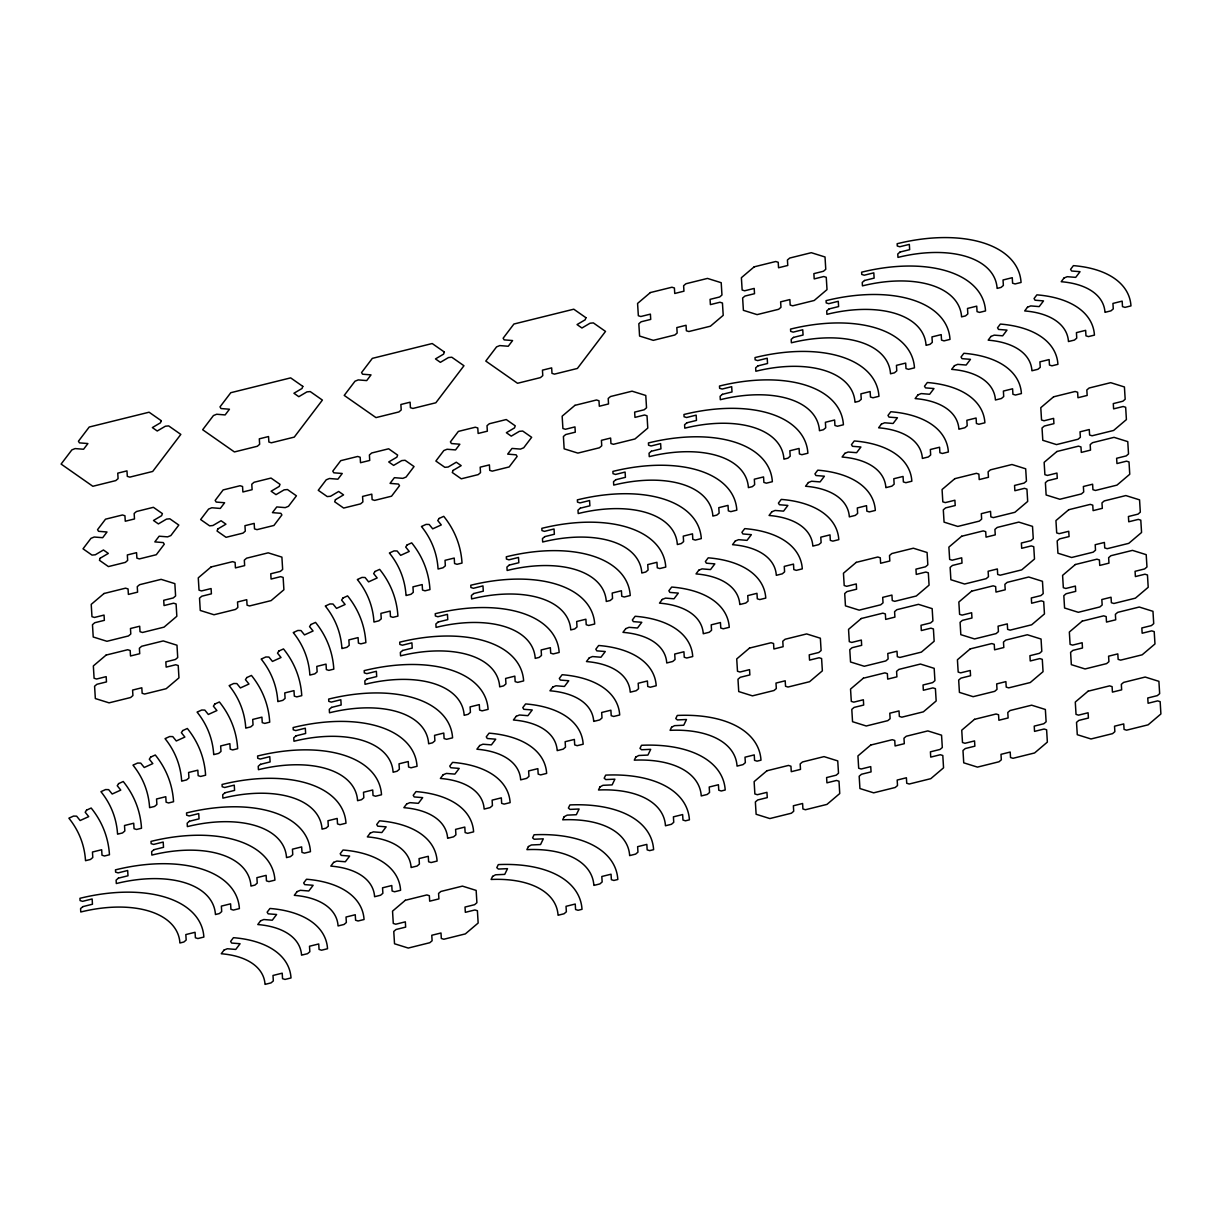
<?xml version="1.0" encoding="UTF-8"?>
<svg xmlns="http://www.w3.org/2000/svg" width="1222" height="1222" viewBox="0 0 1222 1222"><rect width="100%" height="100%" fill="white"/><g stroke="black" fill="none" stroke-linecap="round" stroke-linejoin="round"><path stroke-width="1.5" d="M100.189 558.21L99.44 560.287L108.422 566.58L125.362 562.38L127.668 560.409L127.332 554.941L136.559 552.665L136.895 558.133L139.369 558.912L156.309 554.712L164.267 544.233L163.274 542.583L154.812 541.896L159.15 536.198L167.613 536.87L170.851 535.557L178.809 525.078L169.827 518.8L166.513 519.106L158.386 523.902L153.498 520.48L161.625 515.684L162.389 513.607L153.407 507.313L136.467 511.514L134.16 513.469L134.496 518.953L125.27 521.229L124.934 515.76L122.46 514.981L105.52 519.182L97.561 529.661L98.554 531.31L107.017 531.998L102.679 537.695L94.216 537.023L90.978 538.337L83.02 548.815L92.001 555.093L95.301 554.788L103.427 549.992L108.33 553.413L100.189 558.21M161.243 420.704L160.479 422.797L152.353 427.593L157.241 430.999L165.367 426.218L168.667 425.898L180.825 434.406L152.704 471.448L129.776 477.13L127.302 476.351L126.966 470.882L117.755 473.158L118.091 478.642L115.769 480.597L92.841 486.28L61.1 464.07L71.869 449.895L75.107 448.581L83.57 449.253L87.908 443.555L79.445 442.868L78.452 441.218L89.221 427.028L149.084 412.211L161.243 420.704M217.822 528.943L217.058 531.035L226.039 537.313L242.979 533.128L245.286 531.158L244.95 525.689L254.176 523.398L254.512 528.882L256.987 529.645L273.927 525.46L281.885 514.966L280.892 513.316L272.43 512.644L276.768 506.931L285.23 507.619L288.468 506.305L296.427 495.827L287.445 489.533L284.13 489.854L276.004 494.635L271.116 491.213L279.242 486.432L280.006 484.34L271.024 478.062L254.084 482.262L251.778 484.218L252.114 489.686L242.888 491.977L242.552 486.509L240.077 485.73L223.137 489.93L215.179 500.409L216.172 502.059L224.634 502.746L220.296 508.444L211.834 507.756L208.595 509.07L200.637 519.549L209.619 525.842L212.918 525.521L221.06 520.74L225.948 524.162L217.822 528.943M302.812 386.381L302.048 388.459L293.922 393.255L298.81 396.676L306.936 391.88L310.235 391.575L322.394 400.083L294.273 437.109L271.345 442.792L268.871 442.013L268.535 436.544L259.308 438.835L259.644 444.304L257.338 446.259L234.41 451.941L202.669 429.732L213.438 415.556L216.676 414.243L225.138 414.93L229.461 409.217L220.999 408.545L220.006 406.88L230.79 392.705L290.653 377.873L302.812 386.381M335.439 499.691L334.675 501.784L343.657 508.062L360.597 503.861L362.903 501.906L362.567 496.438L371.794 494.146L372.13 499.615L374.604 500.394L391.544 496.193L399.502 485.714L398.509 484.065L390.047 483.377L394.385 477.68L402.848 478.352L406.086 477.054L414.044 466.56L405.062 460.282L401.763 460.587L393.621 465.383L388.733 461.962L396.875 457.165L397.624 455.088L388.642 448.795L371.702 452.995L369.395 454.966L369.731 460.434L360.505 462.71L360.169 457.242L357.695 456.463L340.755 460.663L332.796 471.142L333.789 472.807L342.252 473.479L337.914 479.192L329.451 478.505L326.213 479.818L318.255 490.297L327.236 496.575L330.551 496.269L338.677 491.473L343.565 494.895L335.439 499.691M444.365 352.043L443.601 354.12L435.475 358.917L440.363 362.338L448.489 357.542L451.804 357.236L463.963 365.745L435.842 402.771L412.914 408.453L410.424 407.69L410.103 402.206L400.877 404.497L401.213 409.966L398.907 411.936L375.979 417.603L344.222 395.409L354.991 381.218L358.229 379.905L366.707 380.592L371.03 374.879L362.567 374.207L361.575 372.557L372.343 358.367L432.206 343.535L444.365 352.043M453.057 470.439L452.293 472.517L461.274 478.81L478.214 474.61L480.521 472.639L480.185 467.171L489.411 464.895L489.747 470.363L492.222 471.142L509.162 466.941L517.12 456.463L516.127 454.813L507.665 454.126L512.003 448.428L520.465 449.1L523.703 447.787L531.662 437.308L522.68 431.03L519.381 431.335L511.254 436.132L506.366 432.71L514.493 427.914L515.241 425.836L506.259 419.543L489.319 423.744L487.013 425.699L487.349 431.183L478.123 433.459L477.787 427.99L475.312 427.211L458.372 431.412L450.414 441.89L451.407 443.54L459.869 444.228L455.531 449.925L447.069 449.253L443.83 450.551L435.872 461.045L444.854 467.323L448.168 467.018L456.295 462.222L461.183 465.643L453.057 470.439M585.934 317.705L585.17 319.797L577.044 324.578L581.932 328L590.058 323.219L593.357 322.898L605.516 331.406L577.395 368.448L554.467 374.131L551.993 373.352L551.657 367.883L542.446 370.159L542.782 375.628L540.46 377.598L517.532 383.28L485.791 361.07L496.56 346.88L499.798 345.582L508.26 346.254L512.598 340.556L504.136 339.869L503.143 338.219L513.912 324.029L573.775 309.197L585.934 317.705M492.588 876.388L491.091 879.473A99.379 53.539 -18.3 0 1 558.057 915.247L564.06 913.766L566.366 911.795L566.03 906.327L575.241 904.036L575.577 909.519L578.067 910.283L582.008 909.305A124.232 66.935 -18.3 0 0 498.301 864.596L496.804 867.681L498.377 869.056L507.512 868.659L504.732 874.387L495.597 874.784L492.588 876.388M528.393 846.556L526.896 849.641A99.379 53.539 -18.3 0 1 593.861 885.415L599.849 883.934L602.156 881.979L601.82 876.495L611.046 874.219L611.382 879.687L613.856 880.466L617.813 879.489A124.232 66.935 -18.3 0 0 534.09 834.763L532.609 837.849L534.167 839.239L543.301 838.827L540.536 844.555L531.387 844.967L528.393 846.556M564.182 816.724L562.685 819.809A99.379 53.539 -18.3 0 1 629.651 855.599L635.639 854.102L637.96 852.146L637.624 846.678L646.835 844.387L647.171 849.855L649.661 850.634L653.602 849.657A124.232 66.935 -18.3 0 0 569.895 804.931L568.398 808.017L569.956 809.407L579.106 808.995L576.326 814.723L567.191 815.135L564.182 816.724M599.987 786.907L598.49 789.992A99.379 53.539 -18.3 0 1 665.455 825.767L671.443 824.285L673.75 822.314L673.414 816.846L682.64 814.57L682.976 820.038L685.45 820.817L689.407 819.825A124.232 66.935 -18.3 0 0 605.684 775.115L604.187 778.2L605.761 779.575L614.895 779.178L612.13 784.906L602.981 785.303L599.987 786.907M635.776 757.075L634.279 760.16A99.379 53.539 -18.3 0 1 701.245 795.934L707.233 794.453L709.554 792.498L709.218 787.014L718.429 784.738L718.765 790.206L721.24 790.985L725.196 790.008A124.232 66.935 -18.3 0 0 641.489 745.283L639.992 748.368L641.55 749.758L650.7 749.346L647.92 755.074L638.785 755.486L635.776 757.075M671.565 727.243L670.084 730.328A99.379 53.539 -18.3 0 1 737.049 766.118L743.037 764.621L745.344 762.665L745.008 757.197L754.234 754.906L754.57 760.374L757.044 761.153L760.985 760.176A124.232 66.935 -18.3 0 0 677.278 715.45L675.781 718.536L677.355 719.926L686.489 719.514L683.724 725.242L674.575 725.654L671.565 727.243M86.548 810.14L85.204 812.248L88.717 816.617L80.133 820.527L76.619 816.159L73.519 816.082L68.89 818.19A249.807 134.588 -18.3 0 1 85.509 860.685L90.474 859.463L92.796 857.493L92.46 852.024L101.67 849.748L102.006 855.217L104.481 855.996L109.461 854.758A274.66 147.984 -18.3 0 0 91.176 808.032L86.548 810.14M118.61 783.623L117.251 785.731L120.764 790.099L112.18 794.01L108.666 789.641L105.566 789.565L100.937 791.673A249.807 134.588 -18.3 0 1 117.556 834.168L122.536 832.946L124.843 830.975L124.507 825.507L133.717 823.231L134.053 828.699L136.543 829.478L141.508 828.241A274.66 147.984 -18.3 0 0 123.239 781.515L118.61 783.623M150.657 757.105L149.313 759.213L152.826 763.582L144.242 767.492L140.729 763.124L137.612 763.047L132.984 765.155A249.807 134.588 -18.3 0 1 149.603 807.65L154.583 806.428L156.89 804.458L156.553 798.989L165.78 796.713L166.116 802.182L168.59 802.961L173.555 801.724A274.66 147.984 -18.3 0 0 155.286 754.997L150.657 757.105M182.704 730.588L181.36 732.696L184.873 737.065L176.289 740.975L172.776 736.606L169.659 736.53L165.046 738.638A249.807 134.588 -18.3 0 1 181.666 781.148L186.63 779.911L188.936 777.956L188.6 772.472L197.827 770.196L198.163 775.665L200.637 776.444L205.602 775.206A274.66 147.984 -18.3 0 0 187.333 728.48L182.704 730.588M214.767 704.071L213.407 706.179L216.92 710.547L208.336 714.458L204.822 710.089L201.722 710.013L197.093 712.12A249.807 134.588 -18.3 0 1 213.713 754.631L218.677 753.394L220.999 751.438L220.663 745.955L229.873 743.679L230.21 749.147L232.684 749.926L237.664 748.689A274.66 147.984 -18.3 0 0 219.38 701.963L214.767 704.071M246.813 677.553L245.454 679.661L248.967 684.03L240.383 687.94L236.869 683.572L233.769 683.495L229.14 685.603A249.807 134.588 -18.3 0 1 245.759 728.113L250.739 726.876L253.046 724.921L252.71 719.437L261.92 717.161L262.256 722.63L264.746 723.409L269.711 722.171A274.66 147.984 -18.3 0 0 251.442 675.445L246.813 677.553M278.86 651.036L277.516 653.144L281.029 657.512L272.445 661.423L268.932 657.054L265.816 656.978L261.187 659.086A249.807 134.588 -18.3 0 1 277.822 701.596L282.786 700.359L285.093 698.404L284.757 692.92L293.983 690.644L294.319 696.112L296.793 696.891L301.758 695.654A274.66 147.984 -18.3 0 0 283.489 648.928L278.86 651.036M310.907 624.518L309.563 626.626L313.076 630.995L304.492 634.905L300.979 630.537L297.878 630.46L293.249 632.568A249.807 134.588 -18.3 0 1 309.869 675.079L314.833 673.841L317.14 671.886L316.804 666.402L326.03 664.126L326.366 669.595L328.84 670.374L333.805 669.137A274.66 147.984 -18.3 0 0 315.536 622.41L310.907 624.518M342.97 598.001L341.61 600.109L345.123 604.478L336.539 608.388L333.026 604.019L329.925 603.943L325.296 606.051A249.807 134.588 -18.3 0 1 341.916 648.561L346.88 647.324L349.202 645.369L348.866 639.885L358.077 637.609L358.413 643.077L360.887 643.857L365.867 642.619A274.66 147.984 -18.3 0 0 347.583 595.893L342.97 598.001M375.017 571.484L373.657 573.592L377.17 577.96L368.586 581.871L365.088 577.502L361.972 577.426L357.343 579.534A249.807 134.588 -18.3 0 1 373.963 622.044L378.942 620.807L381.249 618.851L380.913 613.368L390.139 611.092L390.46 616.56L392.949 617.339L397.914 616.102A274.66 147.984 -18.3 0 0 379.645 569.376L375.017 571.484M407.063 544.966L405.719 547.074L409.233 551.443L400.648 555.353L397.135 550.985L394.019 550.908L389.39 553.016A249.807 134.588 -18.3 0 1 406.025 595.526L410.989 594.289L413.296 592.334L412.96 586.85L422.186 584.574L422.522 590.043L424.996 590.822L429.961 589.584A274.66 147.984 -18.3 0 0 411.692 542.858L407.063 544.966M439.11 518.449L437.766 520.557L441.279 524.925L432.695 528.836L429.182 524.467L426.081 524.391L421.453 526.499A249.807 134.588 -18.3 0 1 438.072 569.009L443.036 567.772L445.343 565.817L445.022 560.333L454.233 558.057L454.569 563.525L457.043 564.304L462.023 563.067A274.66 147.984 -18.3 0 0 443.739 516.341L439.11 518.449M224.069 950.059L221.243 953.756A85.662 46.146 -18.3 0 1 265.021 984.382L271.009 982.9L273.331 980.945L272.995 975.462L282.206 973.186L282.542 978.654L285.016 979.433L291.004 977.951A112.607 60.672 -18.3 0 0 233.448 937.686L230.637 941.398L231.63 943.048L240.092 943.72L235.77 949.433L227.307 948.746L224.069 950.059M260.576 920.838L257.766 924.55A85.662 46.146 -18.3 0 1 301.544 955.161L307.532 953.679L309.838 951.724L309.502 946.24L318.728 943.964L319.064 949.433L321.539 950.212L327.527 948.73A112.607 60.672 -18.3 0 0 269.97 908.465L267.16 912.177L268.153 913.827L276.615 914.499L272.292 920.212L263.815 919.524L260.576 920.838M297.099 891.617L294.288 895.329A85.662 46.146 -18.3 0 1 338.066 925.94L344.054 924.458L346.361 922.503L346.025 917.035L355.251 914.743L355.587 920.212L358.061 920.991L364.049 919.509A112.607 60.672 -18.3 0 0 306.493 879.244L303.682 882.956L304.675 884.606L313.137 885.293L308.799 890.991L300.337 890.303L297.099 891.617M333.621 862.396L330.811 866.108A85.662 46.146 -18.3 0 1 374.589 896.719L380.577 895.237L382.883 893.282L382.547 887.814L391.773 885.522L392.109 890.991L394.584 891.77L400.572 890.288A112.607 60.672 -18.3 0 0 343.015 850.023L340.205 853.735L341.198 855.385L349.66 856.072L345.322 861.77L336.86 861.082L333.621 862.396M370.144 833.175L367.333 836.887A85.662 46.146 -18.3 0 1 411.111 867.513L417.099 866.016L419.406 864.061L419.07 858.592L428.28 856.301L428.617 861.77L431.106 862.549L437.094 861.067A112.607 60.672 -18.3 0 0 379.538 820.817L376.727 824.514L377.705 826.164L386.167 826.851L381.844 832.549L373.382 831.877L370.144 833.175M406.666 803.969L403.856 807.666A85.662 46.146 -18.3 0 1 447.619 838.292L453.606 836.81L455.928 834.84L455.592 829.371L464.803 827.08L465.139 832.564L467.614 833.328L473.601 831.846A112.607 60.672 -18.3 0 0 416.045 791.596L413.235 795.293L414.227 796.943L422.69 797.63L418.367 803.328L409.905 802.655L406.666 803.969M443.174 774.748L440.363 778.445A85.662 46.146 -18.3 0 1 484.141 809.071L490.129 807.589L492.435 805.619L492.115 800.15L501.326 797.859L501.662 803.343L504.136 804.107L510.124 802.625A112.607 60.672 -18.3 0 0 452.568 762.375L449.757 766.072L450.75 767.722L459.212 768.409L454.89 774.106L446.427 773.434L443.174 774.748M479.696 745.527L476.886 749.223A85.662 46.146 -18.3 0 1 520.664 779.85L526.651 778.368L528.958 776.398L528.622 770.929L537.848 768.653L538.184 774.122L540.659 774.901L546.646 773.404A112.607 60.672 -18.3 0 0 489.09 733.154L486.28 736.851L487.273 738.5L495.735 739.188L491.397 744.885L482.934 744.213L479.696 745.527M516.219 716.306L513.408 720.002A85.662 46.146 -18.3 0 1 557.186 750.629L563.174 749.147L565.481 747.177L565.144 741.708L574.371 739.432L574.707 744.901L577.181 745.68L583.169 744.198A112.607 60.672 -18.3 0 0 525.613 703.933L522.802 707.63L523.795 709.295L532.257 709.967L527.919 715.68L519.457 714.992L516.219 716.306M552.741 687.085L549.931 690.781A85.662 46.146 -18.3 0 1 593.709 721.408L599.697 719.926L602.003 717.971L601.667 712.487L610.893 710.211L611.214 715.68L613.704 716.459L619.691 714.977A112.607 60.672 -18.3 0 0 562.135 674.712L559.325 678.424L560.302 680.074L568.78 680.746L564.442 686.458L555.979 685.771L552.741 687.085M589.264 657.864L586.453 661.56A85.662 46.146 -18.3 0 1 630.231 692.187L636.204 690.705L638.526 688.75L638.19 683.266L647.4 680.99L647.736 686.458L650.226 687.238L656.199 685.756A112.607 60.672 -18.3 0 0 598.658 645.491L595.832 649.203L596.825 650.852L605.287 651.525L600.964 657.237L592.502 656.55L589.264 657.864M625.771 628.643L622.96 632.354A85.662 46.146 -18.3 0 1 666.738 662.966L672.726 661.484L675.048 659.529L674.712 654.045L683.923 651.769L684.259 657.237L686.733 658.016L692.721 656.535A112.607 60.672 -18.3 0 0 635.165 616.27L632.354 619.982L633.347 621.631L641.81 622.303L637.487 628.016L629.025 627.329L625.771 628.643M662.293 599.422L659.483 603.133A85.662 46.146 -18.3 0 1 703.261 633.744L709.249 632.263L711.555 630.308L711.219 624.839L720.445 622.548L720.781 628.016L723.256 628.795L729.244 627.314A112.607 60.672 -18.3 0 0 671.688 587.049L668.877 590.761L669.87 592.41L678.332 593.098L673.994 598.795L665.532 598.108L662.293 599.422M698.816 570.2L696.005 573.912A85.662 46.146 -18.3 0 1 739.784 604.523L745.771 603.042L748.078 601.087L747.742 595.618L756.968 593.327L757.304 598.795L759.779 599.574L765.766 598.093A112.607 60.672 -18.3 0 0 708.21 557.828L705.4 561.54L706.392 563.189L714.855 563.877L710.517 569.574L702.054 568.887L698.816 570.2M735.338 540.979L732.528 544.691A85.662 46.146 -18.3 0 1 776.306 575.318L782.294 573.821L784.6 571.865L784.264 566.397L793.49 564.106L793.826 569.574L796.301 570.353L802.289 568.872A112.607 60.672 -18.3 0 0 744.733 528.622L741.922 532.318L742.915 533.968L751.377 534.656L747.039 540.353L738.577 539.681L735.338 540.979M771.861 511.758L769.05 515.47A85.662 46.146 -18.3 0 1 812.829 546.097L818.801 544.615L821.123 542.644L820.787 537.176L829.998 534.885L830.334 540.368L832.824 541.132L838.796 539.65A112.607 60.672 -18.3 0 0 781.255 499.401L778.429 503.097L779.422 504.747L787.885 505.434L783.562 511.132L775.099 510.46L771.861 511.758M808.384 482.553L805.558 486.249A85.662 46.146 -18.3 0 1 849.336 516.875L855.324 515.394L857.645 513.423L857.309 507.955L866.52 505.664L866.856 511.147L869.331 511.911L875.319 510.429A112.607 60.672 -18.3 0 0 817.762 470.18L814.952 473.876L815.945 475.526L824.407 476.213L820.084 481.911L811.622 481.239L808.384 482.553M844.891 453.331L842.08 457.028A85.662 46.146 -18.3 0 1 885.858 487.654L891.846 486.173L894.153 484.202L893.817 478.734L903.043 476.458L903.379 481.926L905.853 482.705L911.841 481.208A112.607 60.672 -18.3 0 0 854.285 440.959L851.474 444.655L852.467 446.305L860.93 446.992L856.607 452.69L848.144 452.018L844.891 453.331M881.413 424.11L878.603 427.807A85.662 46.146 -18.3 0 1 922.381 458.433L928.369 456.952L930.675 454.981L930.339 449.513L939.565 447.237L939.901 452.705L942.376 453.484L948.364 452.003A112.607 60.672 -18.3 0 0 890.807 411.738L887.997 415.434L888.99 417.099L897.452 417.771L893.114 423.484L884.652 422.797L881.413 424.11M917.936 394.889L915.125 398.586A85.662 46.146 -18.3 0 1 958.903 429.212L964.891 427.731L967.198 425.775L966.862 420.292L976.088 418.016L976.424 423.484L978.898 424.263L984.886 422.781A112.607 60.672 -18.3 0 0 927.33 382.517L924.519 386.213L925.512 387.878L933.975 388.55L929.637 394.263L921.174 393.576L917.936 394.889M954.458 365.668L951.648 369.365A85.662 46.146 -18.3 0 1 995.426 399.991L1001.414 398.509L1003.72 396.554L1003.384 391.071L1012.595 388.795L1012.931 394.263L1015.421 395.042L1021.409 393.56A112.607 60.672 -18.3 0 0 963.853 353.295L961.042 357.007L962.019 358.657L970.482 359.329L966.159 365.042L957.697 364.355L954.458 365.668M990.981 336.447L988.17 340.159A85.662 46.146 -18.3 0 1 1031.933 370.77L1037.921 369.288L1040.243 367.333L1039.907 361.849L1049.118 359.574L1049.454 365.042L1051.928 365.821L1057.916 364.339A112.607 60.672 -18.3 0 0 1000.36 324.074L997.549 327.786L998.542 329.436L1007.004 330.108L1002.682 335.821L994.219 335.134L990.981 336.447M1027.488 307.226L1024.678 310.938A85.662 46.146 -18.3 0 1 1068.456 341.549L1074.444 340.067L1076.75 338.112L1076.429 332.644L1085.64 330.352L1085.976 335.821L1088.451 336.6L1094.438 335.118A112.607 60.672 -18.3 0 0 1036.882 294.853L1034.072 298.565L1035.065 300.215L1043.527 300.902L1039.204 306.6L1030.742 305.912L1027.488 307.226M1064.011 278.005L1061.2 281.717A85.662 46.146 -18.3 0 1 1104.978 312.328L1110.966 310.846L1113.273 308.891L1112.937 303.423L1122.163 301.131L1122.499 306.6L1124.973 307.379L1130.961 305.897A112.607 60.672 -18.3 0 0 1073.405 265.632L1070.594 269.344L1071.587 270.994L1080.049 271.681L1075.711 277.379L1067.249 276.691L1064.011 278.005M104.023 593.51L91.222 604.371L91.971 616.682L94.461 617.446L104.038 615.078L104.359 620.348L94.781 622.716L92.475 624.686L93.223 636.998L106.94 641.29L128.493 635.944L130.8 633.989L130.464 628.505L139.69 626.229L140.026 631.698L142.5 632.477L164.054 627.13L176.839 616.27L176.09 603.958L173.616 603.194L164.038 605.562L163.717 600.292L173.295 597.925L175.601 595.954L174.853 583.642L161.121 579.35L139.583 584.696L137.261 586.652L137.597 592.135L128.386 594.411L128.05 588.943L125.561 588.164L104.023 593.51M106.131 655.068L93.346 665.929L94.094 678.241L96.584 679.02L106.161 676.652L106.482 681.907L96.905 684.289L94.583 686.245L95.347 698.556L109.064 702.849L130.617 697.518L132.923 695.547L132.587 690.079L141.813 687.787L142.149 693.271L144.624 694.035L166.177 688.704L178.962 677.843L178.213 665.532L175.739 664.753L166.161 667.12L165.841 661.866L175.418 659.483L177.725 657.528L176.976 645.216L163.244 640.924L141.691 646.255L139.384 648.225L139.72 653.694L130.51 655.985L130.174 650.501L127.684 649.737L106.131 655.068M211.07 566.977L198.27 577.838L199.033 590.15L201.508 590.929L211.085 588.561L211.406 593.831L201.829 596.199L199.522 598.154L200.271 610.465L213.987 614.758L235.541 609.427L237.847 607.456L237.526 601.988L246.737 599.697L247.073 605.18L249.548 605.944L271.101 600.613L283.901 589.752L283.137 577.441L280.663 576.662L271.085 579.045L270.765 573.775L280.342 571.392L282.649 569.437L281.9 557.125L268.183 552.833L246.63 558.179L244.324 560.134L244.644 565.603L235.434 567.894L235.098 562.426L232.623 561.646L211.07 566.977M650.379 292.562L637.578 303.423L638.342 315.734L640.817 316.513L650.394 314.13L650.715 319.4L641.138 321.783L638.831 323.738L639.58 336.05L653.296 340.342L674.85 334.996L677.156 333.041L676.835 327.572L686.046 325.281L686.382 330.765L688.857 331.529L710.41 326.198L723.21 315.337L722.446 303.025L719.972 302.246L710.394 304.614L710.074 299.359L719.651 296.977L721.958 295.021L721.209 282.71L707.492 278.417L685.939 283.748L683.617 285.719L683.953 291.187L674.743 293.479L674.407 287.995L671.932 287.231L650.379 292.562M574.951 405.337L562.151 416.183L562.914 428.494L565.389 429.273L574.966 426.906L575.287 432.176L565.71 434.543L563.403 436.498L564.152 448.825L577.869 453.102L599.422 447.771L601.743 445.801L601.407 440.332L610.618 438.056L610.954 443.525L613.429 444.304L634.982 438.958L647.782 428.097L647.018 415.786L644.544 415.006L634.966 417.389L634.646 412.12L644.223 409.752L646.53 407.781L645.781 395.47L632.064 391.177L610.511 396.524L608.205 398.479L608.525 403.947L599.315 406.239L598.979 400.77L596.504 399.991L574.951 405.337M754.188 266.839L741.387 277.7L742.151 290.011L744.626 290.79L754.203 288.423L754.524 293.692L744.946 296.06L742.64 298.015L743.388 310.327L757.105 314.619L778.658 309.288L780.965 307.318L780.629 301.849L789.855 299.573L790.191 305.042L792.666 305.821L814.219 300.475L827.019 289.614L826.255 277.302L823.781 276.523L814.203 278.906L813.883 273.636L823.46 271.253L825.767 269.298L825.018 256.987L811.301 252.694L789.748 258.041L787.426 259.996L787.762 265.464L778.551 267.755L778.215 262.287L775.741 261.508L754.188 266.839M82.882 906.617L80.576 908.572L80.774 911.994A99.379 53.539 -18.3 0 1 179.909 942.987L183.865 942.009L186.172 940.054L185.836 934.57L195.062 932.294L195.398 937.763L197.872 938.542L203.86 937.06A124.232 66.935 -18.3 0 0 79.949 898.307L80.087 900.568L82.561 901.347L92.139 898.964L92.46 904.234L82.882 906.617M118.412 878.144L116.105 880.115L116.319 883.537A99.379 53.539 -18.3 0 1 215.439 914.53L219.395 913.552L221.701 911.581L221.365 906.113L230.591 903.837L230.927 909.305L233.402 910.084L239.39 908.588A124.232 66.935 -18.3 0 0 115.479 869.85L115.616 872.111L118.091 872.89L127.668 870.507L127.989 875.777L118.412 878.144M153.941 849.687L151.635 851.658L151.849 855.079A99.379 53.539 -18.3 0 1 250.968 886.072L254.924 885.095L257.231 883.124L256.91 877.656L266.121 875.364L266.457 880.848L268.932 881.612L274.919 880.13A124.232 66.935 -18.3 0 0 151.009 841.393L151.146 843.654L153.621 844.417L163.198 842.05L163.519 847.32L153.941 849.687M189.471 821.23L187.165 823.185L187.378 826.607A99.379 53.539 -18.3 0 1 286.513 857.6L290.454 856.622L292.761 854.667L292.44 849.198L301.651 846.907L301.987 852.376L304.461 853.155L310.449 851.673A124.232 66.935 -18.3 0 0 186.538 812.936L186.676 815.181L189.15 815.96L198.728 813.592L199.049 818.862L189.471 821.23M225.001 792.773L222.694 794.728L222.908 798.149A99.379 53.539 -18.3 0 1 322.043 829.142L325.984 828.165L328.306 826.209L327.97 820.741L337.18 818.45L337.516 823.918L339.991 824.697L345.979 823.216A124.232 66.935 -18.3 0 0 222.068 784.463L222.205 786.724L224.68 787.503L234.257 785.135L234.578 790.39L225.001 792.773M260.53 764.315L258.224 766.27L258.438 769.692A99.379 53.539 -18.3 0 1 357.572 800.685L361.513 799.707L363.835 797.752L363.499 792.268L372.71 789.992L373.046 795.461L375.521 796.24L381.508 794.758A124.232 66.935 -18.3 0 0 257.598 756.006L257.735 758.266L260.21 759.045L269.787 756.662L270.108 761.932L260.53 764.315M296.06 735.843L293.754 737.813L293.967 741.235A99.379 53.539 -18.3 0 1 393.102 772.228L397.043 771.25L399.365 769.28L399.029 763.811L408.24 761.535L408.576 767.004L411.05 767.783L417.038 766.301A124.232 66.935 -18.3 0 0 293.127 727.548L293.265 729.809L295.739 730.588L305.317 728.205L305.637 733.475L296.06 735.843M331.59 707.385L329.283 709.356L329.497 712.777A99.379 53.539 -18.3 0 1 428.632 743.77L432.573 742.793L434.895 740.822L434.558 735.354L443.769 733.063L444.105 738.546L446.58 739.31L452.568 737.828A124.232 66.935 -18.3 0 0 328.657 699.091L328.794 701.352L331.269 702.115L340.846 699.748L341.167 705.018L331.59 707.385M367.119 678.928L364.813 680.883L365.027 684.305A99.379 53.539 -18.3 0 1 464.161 715.313L468.102 714.32L470.424 712.365L470.088 706.896L479.299 704.605L479.635 710.074L482.11 710.853L488.097 709.371A124.232 66.935 -18.3 0 0 364.187 670.634L364.324 672.879L366.799 673.658L376.376 671.29L376.697 676.56L367.119 678.928M402.649 650.471L400.342 652.426L400.556 655.847A99.379 53.539 -18.3 0 1 499.691 686.84L503.632 685.863L505.954 683.908L505.618 678.439L514.829 676.148L515.165 681.616L517.654 682.395L523.627 680.914A124.232 66.935 -18.3 0 0 399.716 642.176L399.854 644.422L402.328 645.201L411.906 642.833L412.226 648.103L402.649 650.471M438.179 622.013L435.872 623.968L436.086 627.39A99.379 53.539 -18.3 0 1 535.221 658.383L539.162 657.405L541.483 655.45L541.147 649.967L550.358 647.691L550.694 653.159L553.184 653.938L559.157 652.456A124.232 66.935 -18.3 0 0 435.246 613.704L435.383 615.964L437.858 616.743L447.435 614.361L447.771 619.63L438.179 622.013M473.708 593.541L471.402 595.511L471.616 598.933A99.379 53.539 -18.3 0 1 570.75 629.926L574.707 628.948L577.013 626.978L576.677 621.509L585.888 619.233L586.224 624.702L588.714 625.481L594.686 623.999A124.232 66.935 -18.3 0 0 470.776 585.246L470.913 587.507L473.388 588.286L482.965 585.903L483.301 591.173L473.708 593.541M509.253 565.083L506.931 567.054L507.145 570.475A99.379 53.539 -18.3 0 1 606.28 601.468L610.236 600.491L612.543 598.52L612.207 593.052L621.418 590.761L621.754 596.244L624.243 597.008L630.231 595.526A124.232 66.935 -18.3 0 0 506.305 556.789L506.443 559.05L508.917 559.813L518.495 557.446L518.831 562.716L509.253 565.083M544.783 536.626L542.461 538.581L542.675 542.003A99.379 53.539 -18.3 0 1 641.81 573.011L645.766 572.018L648.072 570.063L647.736 564.595L656.947 562.303L657.283 567.787L659.773 568.551L665.761 567.069A124.232 66.935 -18.3 0 0 541.835 528.332L541.972 530.592L544.447 531.356L554.04 528.989L554.36 534.258L544.783 536.626M580.313 508.169L577.991 510.124L578.205 513.546A99.379 53.539 -18.3 0 1 677.339 544.538L681.296 543.561L683.602 541.606L683.266 536.137L692.492 533.846L692.813 539.314L695.303 540.093L701.291 538.612A124.232 66.935 -18.3 0 0 577.364 499.874L577.502 502.12L579.992 502.899L589.569 500.531L589.89 505.801L580.313 508.169M615.842 479.711L613.52 481.667L613.734 485.088A99.379 53.539 -18.3 0 1 712.869 516.081L716.825 515.104L719.132 513.148L718.796 507.665L728.022 505.389L728.343 510.857L730.832 511.636L736.82 510.154A124.232 66.935 -18.3 0 0 612.894 471.402L613.032 473.662L615.521 474.442L625.099 472.059L625.42 477.328L615.842 479.711M651.372 451.239L649.05 453.209L649.264 456.631A99.379 53.539 -18.3 0 1 748.399 487.624L752.355 486.646L754.661 484.676L754.325 479.207L763.551 476.931L763.887 482.4L766.362 483.179L772.35 481.697A124.232 66.935 -18.3 0 0 648.424 442.944L648.561 445.205L651.051 445.984L660.628 443.601L660.949 448.871L651.372 451.239M686.901 422.781L684.58 424.752L684.794 428.174A99.379 53.539 -18.3 0 1 783.928 459.167L787.885 458.189L790.191 456.218L789.855 450.75L799.081 448.459L799.417 453.942L801.892 454.706L807.879 453.225A124.232 66.935 -18.3 0 0 683.953 414.487L684.091 416.748L686.581 417.512L696.158 415.144L696.479 420.414L686.901 422.781M722.431 394.324L720.109 396.295L720.323 399.701A99.379 53.539 -18.3 0 1 819.458 430.709L823.414 429.716L825.721 427.761L825.385 422.293L834.611 420.001L834.947 425.485L837.421 426.249L843.409 424.767A124.232 66.935 -18.3 0 0 719.483 386.03L719.621 388.291L722.11 389.054L731.688 386.687L732.009 391.957L722.431 394.324M757.961 365.867L755.654 367.822L755.853 371.244A99.379 53.539 -18.3 0 1 854.988 402.237L858.944 401.259L861.25 399.304L860.914 393.835L870.14 391.544L870.476 397.013L872.951 397.792L878.939 396.31A124.232 66.935 -18.3 0 0 755.013 357.572L755.15 359.818L757.64 360.597L767.217 358.229L767.538 363.499L757.961 365.867M793.49 337.409L791.184 339.365L791.382 342.786A99.379 53.539 -18.3 0 1 890.517 373.779L894.473 372.802L896.78 370.846L896.444 365.363L905.67 363.087L906.006 368.555L908.481 369.334L914.468 367.853A124.232 66.935 -18.3 0 0 790.542 329.1L790.68 331.361L793.17 332.14L802.747 329.772L803.068 335.027L793.49 337.409M829.02 308.952L826.714 310.907L826.912 314.329A99.379 53.539 -18.3 0 1 926.047 345.322L930.003 344.344L932.31 342.374L931.974 336.905L941.2 334.629L941.536 340.098L944.01 340.877L949.998 339.395A124.232 66.935 -18.3 0 0 826.072 300.643L826.225 302.903L828.699 303.682L838.277 301.299L838.598 306.569L829.02 308.952M864.55 280.48L862.243 282.45L862.442 285.872A99.379 53.539 -18.3 0 1 961.577 316.865L965.533 315.887L967.839 313.917L967.503 308.448L976.729 306.157L977.065 311.641L979.54 312.404L985.528 310.923A124.232 66.935 -18.3 0 0 861.617 272.185L861.754 274.446L864.229 275.21L873.806 272.842L874.127 278.112L864.55 280.48M900.079 252.022L897.773 253.993L897.971 257.399A99.379 53.539 -18.3 0 1 997.106 288.407L1001.062 287.414L1003.369 285.459L1003.033 279.991L1012.259 277.7L1012.595 283.183L1015.07 283.947L1021.057 282.465A124.232 66.935 -18.3 0 0 897.147 243.728L897.284 245.989L899.759 246.752L909.336 244.385L909.657 249.655L900.079 252.022M405.322 900.278L392.537 911.138L393.285 923.45L395.76 924.214L405.337 921.846L405.658 927.116L396.081 929.484L393.774 931.454L394.523 943.766L408.255 948.058L429.793 942.712L432.114 940.757L431.778 935.273L440.989 932.997L441.325 938.465L443.815 939.244L465.353 933.898L478.153 923.038L477.405 910.726L474.915 909.962L465.338 912.33L465.017 907.06L474.594 904.692L476.901 902.722L476.152 890.41L462.435 886.118L440.882 891.464L438.576 893.419L438.912 898.903L429.686 901.179L429.35 895.711L426.875 894.932L405.322 900.278M749.529 648.072L736.729 658.933L737.492 671.245L739.967 672.024L749.544 669.641L749.865 674.911L740.288 677.293L737.981 679.249L738.73 691.56L752.447 695.853L774 690.506L776.321 688.551L775.985 683.083L785.196 680.791L785.532 686.26L788.007 687.039L809.56 681.708L822.36 670.847L821.596 658.536L819.122 657.757L809.544 660.124L809.224 654.855L818.801 652.487L821.108 650.532L820.359 638.22L806.642 633.928L785.089 639.259L782.783 641.229L783.119 646.698L773.893 648.989L773.557 643.505L771.082 642.741L749.529 648.072M856.255 562.364L843.455 573.225L844.203 585.537L846.693 586.316L856.271 583.933L856.591 589.203L847.014 591.57L844.708 593.541L845.456 605.852L859.173 610.145L880.726 604.798L883.032 602.843L882.696 597.375L891.923 595.083L892.259 600.552L894.733 601.331L916.286 596L929.071 585.139L928.323 572.828L925.848 572.049L916.271 574.416L915.95 569.147L925.528 566.779L927.834 564.824L927.086 552.497L913.353 548.22L891.816 553.551L889.494 555.521L889.83 560.99L880.619 563.266L880.283 557.797L877.793 557.018L856.255 562.364M954.856 478.657L942.07 489.518L942.819 501.83L945.293 502.609L954.886 500.241L955.207 505.511L945.629 507.878L943.308 509.834L944.071 522.145L957.788 526.438L979.341 521.107L981.648 519.136L981.312 513.668L990.538 511.376L990.874 516.86L993.349 517.624L1014.902 512.293L1027.687 501.432L1026.938 489.121L1024.464 488.342L1014.871 490.725L1014.55 485.455L1024.128 483.072L1026.449 481.117L1025.686 468.805L1011.969 464.513L990.416 469.859L988.109 471.814L988.445 477.283L979.219 479.574L978.883 474.105L976.409 473.326L954.856 478.657M1053.593 396.814L1040.793 407.674L1041.541 419.986L1044.031 420.765L1053.608 418.382L1053.929 423.652L1044.352 426.035L1042.03 427.99L1042.794 440.302L1056.511 444.594L1078.064 439.248L1080.37 437.293L1080.034 431.824L1089.26 429.533L1089.596 435.001L1092.071 435.78L1113.624 430.45L1126.409 419.589L1125.661 407.277L1123.186 406.498L1113.609 408.866L1113.288 403.596L1122.865 401.228L1125.172 399.273L1124.423 386.962L1110.691 382.669L1089.153 388L1086.832 389.971L1087.168 395.439L1077.957 397.73L1077.621 392.247L1075.131 391.483L1053.593 396.814M1056.938 451.498L1044.138 462.344L1044.902 474.671L1047.376 475.434L1056.954 473.067L1057.274 478.337L1047.697 480.704L1045.39 482.675L1046.139 494.986L1059.856 499.263L1081.409 493.932L1083.715 491.962L1083.379 486.493L1092.605 484.218L1092.942 489.686L1095.416 490.465L1116.969 485.119L1129.754 474.258L1129.006 461.947L1126.531 461.168L1116.954 463.55L1116.633 458.281L1126.21 455.913L1128.517 453.942L1127.769 441.631L1114.052 437.339L1092.499 442.685L1090.177 444.64L1090.513 450.124L1081.302 452.4L1080.966 446.931L1078.491 446.152L1056.938 451.498M861.327 618.5L848.542 629.345L849.29 641.657L851.765 642.436L861.342 640.068L861.678 645.338L852.101 647.706L849.779 649.661L850.543 661.988L864.26 666.265L885.813 660.934L888.119 658.963L887.783 653.495L897.009 651.219L897.33 656.688L899.82 657.467L921.373 652.12L934.158 641.26L933.409 628.948L930.935 628.169L921.342 630.552L921.021 625.282L930.599 622.915L932.921 620.944L932.157 608.632L918.44 604.34L896.887 609.686L894.58 611.642L894.916 617.11L885.69 619.401L885.354 613.933L882.88 613.154L861.327 618.5M961.683 536.244L948.883 547.105L949.647 559.416L952.121 560.195L961.699 557.812L962.019 563.082L952.442 565.45L950.136 567.42L950.884 579.732L964.601 584.024L986.154 578.678L988.461 576.723L988.124 571.254L997.351 568.963L997.687 574.432L1000.161 575.211L1021.714 569.864L1034.499 559.019L1033.751 546.708L1031.276 545.928L1021.699 548.296L1021.378 543.026L1030.956 540.659L1033.262 538.703L1032.514 526.377L1018.797 522.1L997.244 527.43L994.922 529.401L995.258 534.869L986.047 537.145L985.711 531.677L983.236 530.898L961.683 536.244M863.343 678.21L850.543 689.071L851.306 701.382L853.781 702.146L863.358 699.778L863.679 705.048L854.102 707.416L851.795 709.386L852.544 721.698L866.261 725.99L887.814 720.644L890.12 718.689L889.799 713.205L899.01 710.929L899.346 716.398L901.821 717.177L923.374 711.83L936.174 700.97L935.41 688.658L932.936 687.894L923.358 690.262L923.038 684.992L932.615 682.624L934.922 680.654L934.173 668.342L920.456 664.05L898.903 669.396L896.581 671.352L896.917 676.835L887.707 679.111L887.371 673.643L884.896 672.864L863.343 678.21M971.627 591.173L958.842 602.018L959.591 614.33L962.065 615.109L971.643 612.741L971.964 618.011L962.386 620.379L960.08 622.334L960.828 634.661L974.545 638.938L996.098 633.607L998.42 631.637L998.084 626.168L1007.295 623.892L1007.631 629.361L1010.105 630.14L1031.658 624.793L1044.459 613.933L1043.695 601.621L1041.22 600.842L1031.643 603.225L1031.322 597.955L1040.9 595.588L1043.206 593.617L1042.458 581.305L1028.741 577.013L1007.188 582.359L1004.881 584.315L1005.217 589.783L995.991 592.074L995.655 586.606L993.181 585.827L971.627 591.173M1068.731 509.727L1055.945 520.572L1056.694 532.899L1059.168 533.663L1068.746 531.295L1069.067 536.565L1059.489 538.933L1057.183 540.903L1057.931 553.215L1071.648 557.492L1093.201 552.161L1095.523 550.19L1095.187 544.722L1104.398 542.446L1104.734 547.914L1107.208 548.693L1128.761 543.347L1141.562 532.487L1140.798 520.175L1138.324 519.396L1128.746 521.779L1128.425 516.509L1138.003 514.141L1140.309 512.171L1139.561 499.859L1125.844 495.567L1104.291 500.913L1101.984 502.868L1102.32 508.337L1093.094 510.628L1092.758 505.16L1090.284 504.38L1068.731 509.727M766.912 770.777L754.127 781.622L754.875 793.949L757.35 794.712L766.942 792.345L767.263 797.615L757.686 799.982L755.364 801.953L756.128 814.264L769.845 818.557L791.398 813.21L793.704 811.255L793.368 805.772L802.594 803.496L802.93 808.964L805.405 809.743L826.958 804.397L839.743 793.536L838.995 781.225L836.52 780.461L826.927 782.828L826.607 777.559L836.184 775.191L838.506 773.221L837.742 760.909L824.025 756.617L802.472 761.963L800.166 763.918L800.502 769.402L791.276 771.678L790.939 766.209L788.465 765.43L766.912 770.777M970.222 648.897L957.422 659.758L958.185 672.069L960.66 672.848L970.237 670.481L970.558 675.735L960.981 678.118L958.674 680.074L959.423 692.385L973.14 696.677L994.693 691.347L997.015 689.376L996.678 683.908L1005.889 681.616L1006.225 687.1L1008.7 687.864L1030.253 682.533L1043.053 671.672L1042.29 659.361L1039.815 658.582L1030.238 660.965L1029.917 655.695L1039.494 653.312L1041.801 651.357L1041.052 639.045L1027.335 634.753L1005.782 640.099L1003.476 642.054L1003.812 647.523L994.586 649.814L994.25 644.33L991.775 643.566L970.222 648.897M1075.375 564.518L1062.59 575.379L1063.339 587.69L1065.813 588.469L1075.391 586.086L1075.711 591.356L1066.134 593.739L1063.827 595.694L1064.576 608.006L1078.308 612.298L1099.861 606.952L1102.168 604.997L1101.832 599.528L1111.042 597.237L1111.378 602.706L1113.868 603.485L1135.406 598.154L1148.206 587.293L1147.458 574.982L1144.968 574.203L1135.391 576.57L1135.07 571.316L1144.647 568.933L1146.969 566.977L1146.205 554.666L1132.488 550.374L1110.935 555.705L1108.629 557.675L1108.965 563.143L1099.739 565.435L1099.403 559.951L1096.928 559.187L1075.375 564.518M870.721 745.053L857.936 755.914L858.684 768.226L861.159 769.005L870.736 766.622L871.072 771.892L861.495 774.259L859.173 776.23L859.937 788.541L873.654 792.834L895.207 787.487L897.513 785.532L897.177 780.064L906.403 777.772L906.724 783.241L909.214 784.02L930.767 778.674L943.552 767.828L942.804 755.502L940.314 754.738L930.736 757.105L930.416 751.836L939.993 749.468L942.315 747.513L941.551 735.186L927.834 730.909L906.281 736.24L903.975 738.21L904.311 743.679L895.084 745.955L894.748 740.486L892.274 739.707L870.721 745.053M1082.142 621.173L1069.342 632.034L1070.105 644.345L1072.58 645.124L1082.157 642.741L1082.478 648.011L1072.901 650.394L1070.594 652.349L1071.343 664.661L1085.06 668.953L1106.613 663.607L1108.919 661.652L1108.583 656.183L1117.809 653.892L1118.145 659.361L1120.62 660.14L1142.173 654.809L1154.973 643.948L1154.21 631.637L1151.735 630.858L1142.158 633.225L1141.837 627.955L1151.414 625.588L1153.721 623.632L1152.972 611.321L1139.255 607.029L1117.702 612.359L1115.381 614.33L1115.717 619.798L1106.506 622.074L1106.17 616.606L1103.695 615.827L1082.142 621.173M974.53 719.33L961.745 730.191L962.493 742.502L964.968 743.282L974.545 740.914L974.866 746.168L965.288 748.551L962.982 750.507L963.73 762.818L977.463 767.111L999.016 761.764L1001.322 759.809L1000.986 754.341L1010.197 752.049L1010.533 757.533L1013.023 758.297L1034.576 752.966L1047.361 742.105L1046.612 729.794L1044.123 729.015L1034.545 731.382L1034.224 726.128L1043.802 723.745L1046.124 721.79L1045.36 709.478L1031.643 705.186L1010.09 710.517L1007.783 712.487L1008.119 717.956L998.893 720.247L998.557 714.763L996.083 713.999L974.53 719.33M1088.069 691.209L1075.284 702.054L1076.032 714.381L1078.507 715.145L1088.084 712.777L1088.42 718.047L1078.827 720.415L1076.521 722.385L1077.285 734.697L1091.002 738.974L1112.555 733.643L1114.861 731.673L1114.525 726.204L1123.736 723.928L1124.072 729.397L1126.562 730.176L1148.115 724.829L1160.9 713.969L1160.152 701.657L1157.662 700.878L1148.084 703.261L1147.764 697.991L1157.341 695.624L1159.663 693.653L1158.899 681.341L1145.182 677.049L1123.629 682.395L1121.322 684.351L1121.659 689.834L1112.432 692.11L1112.096 686.642L1109.622 685.863L1088.069 691.209"/></g></svg>
